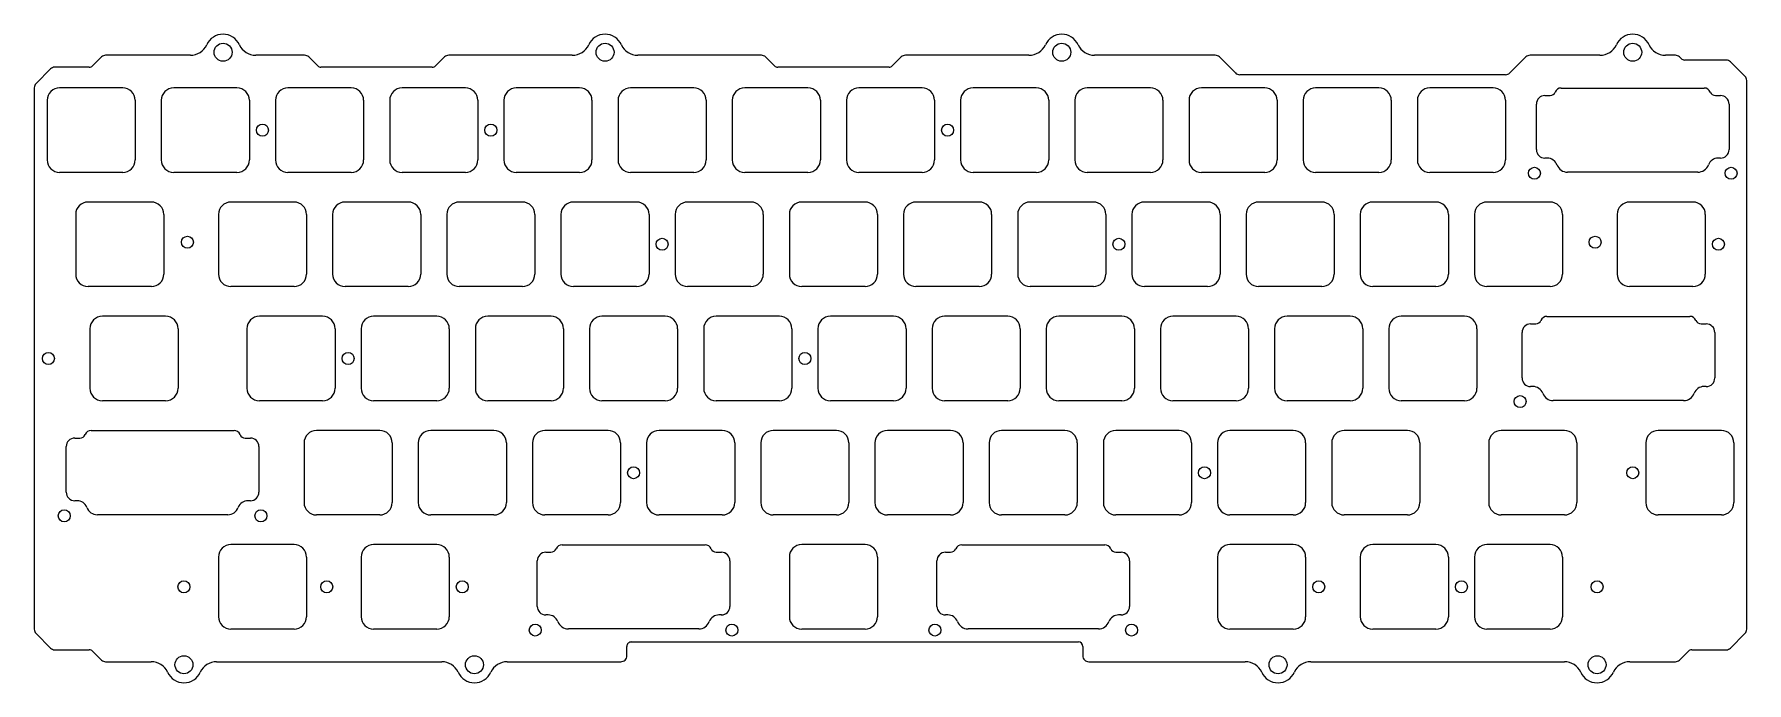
# Model space of a CAD drawing. Header units: millimetres. Extents: x -10 to 276, y -92 to 16.
import ezdxf

# ---------------------------------------------------------------- set-up
doc = ezdxf.new("R2010")
doc.units = ezdxf.units.MM
doc.layers.add('BLACK', color=7, linetype='CONTINUOUS')
doc.layers.add('Edge.Cuts', color=53, linetype='CONTINUOUS')

msp = doc.modelspace()

# ---------------------------------------------------------------- linework, layer by layer
at = {"layer": 'BLACK', "linetype": 'Continuous'}
for p, q in [((1.70707, 12.20707), (0.219675, 10.719675)), ((16.54565, 12.5), (2.41425, 12.5)), ((16.54565, 12.500006), (16.54565, 12.5)), ((24.727173, 14.249998), (24.727178, 14.25)), ((35.6127, 12.5), (27.45435, 12.5)), ((37.807313, 10.71967), (36.31287, 12.214113)), ((58.932169, 12.20713), (57.44467, 10.71963)), ((80.255303, 12.5), (59.6393, 12.5)), ((88.452203, 14.250011), (88.452178, 14.25)), ((111.8105, 12.5), (91.1795, 12.5)), ((114.005381, 10.71958), (112.509711, 12.21525)), ((135.132, 12.207), (133.6447, 10.7197)), ((135.8393, 12.499973), (135.8393, 12.5)), ((156.455303, 12.5), (135.8393, 12.5)), ((164.652203, 14.250011), (164.652178, 14.25)), ((187.5192, 12.5), (167.3795, 12.5)), ((188.226207, 12.207107), (188.22622, 12.20712)), ((190.887675, 9.545666), (188.22622, 12.20712)), ((239.34888, 12.20722), (236.67843, 9.53677)), ((251.705303, 12.5), (240.047316, 12.5)), ((259.902203, 14.250011), (259.902178, 14.25)), ((264.2859, 12.5), (262.6295, 12.5)), ((264.992893, 12.207107), (264.992904, 12.207118)), ((265.272498, 11.927502), (264.992893, 12.207107)), ((272.7859, 11.7), (265.8108, 11.7)), ((-6.79289, 10.20711), (-9.207108, 7.792892)), ((-0.310656, 10.5), (-6.085793, 10.5)), ((-0.310656, 10.500007), (-0.310656, 10.5)), ((37.807308, 10.719665), (37.807313, 10.71967)), ((56.905217, 10.5), (38.3375, 10.5)), ((133.1143, 10.5), (114.5355, 10.5)), ((235.961602, 9.244), (191.6037, 9.244)), ((273.492904, 11.407118), (273.492893, 11.407107)), ((275.90705, 8.99295), (273.492893, 11.407107)), ((-9.5, 7.085789), (-9.5, -83.285787)), ((5.275, 7.05), (-5.275, 7.05)), ((24.325, 7.05), (13.775, 7.05)), ((43.375, 7.05), (32.825, 7.05)), ((62.425, 7.05), (51.875, 7.05)), ((81.475, 7.05), (70.925, 7.05)), ((100.525, 7.05), (89.975, 7.05)), ((119.575, 7.05), (109.025, 7.05)), ((138.625, 7.05), (128.075, 7.05)), ((157.675, 7.05), (147.125, 7.05)), ((176.725, 7.05), (166.175, 7.05)), ((195.775, 7.05), (185.225, 7.05)), ((214.825, 7.05), (204.275, 7.05)), ((233.875, 7.05), (223.325, 7.05)), ((276.2, -83.2858), (276.2, 8.2857)), ((-7.35, 4.975), (-7.35, -4.975)), ((7.35, 4.975), (7.35, -4.975)), ((11.7, 4.975), (11.7, -4.975)), ((26.4, 4.975), (26.4, -4.975)), ((30.75, 4.975), (30.75, -4.975)), ((45.45, 4.975), (45.45, -4.975)), ((49.8, 4.975), (49.8, -4.975)), ((64.5, 4.975), (64.5, -4.975)), ((68.85, 4.975), (68.85, -4.975)), ((83.55, 4.975), (83.55, -4.975)), ((87.9, 4.975), (87.9, -4.975)), ((102.6, 4.975), (102.6, -4.975)), ((106.95, 4.975), (106.95, -4.975)), ((121.65, 4.975), (121.65, -4.975)), ((126, 4.975), (126, -4.975)), ((140.7, 4.975), (140.7, -4.975)), ((145.05, 4.975), (145.05, -4.975)), ((159.75, 4.975), (159.75, -4.975)), ((164.1, 4.975), (164.1, -4.975)), ((178.8, 4.975), (178.8, -4.975)), ((183.15, 4.975), (183.15, -4.975)), ((197.85, 4.975), (197.85, -4.975)), ((202.2, 4.975), (202.2, -4.975)), ((216.9, 4.975), (216.9, -4.975)), ((221.25, 4.975), (221.25, -4.975)), ((235.95, 4.975), (235.95, -4.975)), ((5.275, -7.05), (-5.275, -7.05)), ((24.325, -7.05), (13.775, -7.05)), ((43.375, -7.05), (32.825, -7.05)), ((62.425, -7.05), (51.875, -7.05)), ((81.475, -7.05), (70.925, -7.05)), ((100.525, -7.05), (89.975, -7.05)), ((119.575, -7.05), (109.025, -7.05)), ((138.625, -7.05), (128.075, -7.05)), ((157.675, -7.05), (147.125, -7.05)), ((176.725, -7.05), (166.175, -7.05)), ((195.775, -7.05), (185.225, -7.05)), ((214.825, -7.05), (204.275, -7.05)), ((233.875, -7.05), (223.325, -7.05)), ((-2.587499, -14.074999), (-2.587499, -24.025001)), ((10.0375, -12), (-0.5125, -12)), ((12.1125, -14.075), (12.112501, -14.075)), ((12.112501, -14.075), (12.112501, -24.025)), ((21.225, -14.075), (21.225, -24.025)), ((33.85, -12), (23.3, -12)), ((35.925, -14.075), (35.925, -24.025)), ((40.275, -14.075), (40.275, -24.025)), ((52.9, -12), (42.35, -12)), ((54.975, -14.075), (54.975, -24.025)), ((59.325, -14.075), (59.325, -24.025)), ((71.95, -12), (61.4, -12)), ((74.025, -14.075), (74.025, -24.025)), ((78.375, -14.075), (78.375, -24.025)), ((91, -12), (80.45, -12)), ((93.075, -14.075), (93.075, -24.025)), ((97.425, -14.075), (97.425, -24.025)), ((110.05, -12), (99.5, -12)), ((112.125, -14.075), (112.125, -24.025)), ((116.475, -14.075), (116.475, -24.025)), ((129.1, -12), (118.55, -12)), ((131.175, -14.075), (131.175, -24.025)), ((135.525, -14.075), (135.525, -24.025)), ((148.15, -12), (137.6, -12)), ((150.225, -14.075), (150.225, -24.025)), ((154.575, -14.075), (154.575, -24.025)), ((167.2, -12), (156.65, -12)), ((169.275, -14.075), (169.275, -24.025)), ((173.625, -14.075), (173.625, -24.025)), ((186.25, -12), (175.7, -12)), ((188.325, -14.075), (188.325, -24.025)), ((192.675, -14.075), (192.675, -24.025)), ((205.3, -12), (194.75, -12)), ((207.375, -14.075), (207.375, -24.025)), ((211.725, -14.075), (211.725, -24.025)), ((224.35, -12), (213.8, -12)), ((226.425, -14.075), (226.425, -24.025)), ((230.775, -14.075), (230.775, -24.025)), ((243.4, -12), (232.85, -12)), ((245.475, -14.075), (245.475, -24.025)), ((10.0375, -26.1), (-0.5125, -26.1)), ((33.85, -26.1), (23.3, -26.1)), ((52.9, -26.1), (42.35, -26.1)), ((71.95, -26.1), (61.4, -26.1)), ((91, -26.1), (80.45, -26.1)), ((110.05, -26.1), (99.5, -26.1)), ((129.1, -26.1), (118.55, -26.1)), ((148.15, -26.1), (137.6, -26.1)), ((167.2, -26.1), (156.65, -26.1)), ((186.25, -26.1), (175.7, -26.1)), ((205.3, -26.1), (194.75, -26.1)), ((224.35, -26.1), (213.8, -26.1)), ((243.4, -26.1), (232.85, -26.1)), ((12.41875, -31.05), (1.868749, -31.05)), ((38.6125, -31.05), (28.0625, -31.05)), ((57.6625, -31.05), (47.1125, -31.05)), ((76.7125, -31.05), (66.1625, -31.05)), ((95.7625, -31.05), (85.2125, -31.05)), ((114.8125, -31.05), (104.2625, -31.05)), ((133.8625, -31.05), (123.3125, -31.05)), ((152.9125, -31.05), (142.3625, -31.05)), ((171.9625, -31.05), (161.4125, -31.05)), ((191.0125, -31.05), (180.4625, -31.05)), ((210.0625, -31.05), (199.5125, -31.05)), ((229.1125, -31.05), (218.5625, -31.05)), ((-0.20625, -33.125), (-0.20625, -43.075001)), ((14.49375, -33.125), (14.49375, -43.075)), ((25.9875, -33.125), (25.9875, -43.075)), ((40.6875, -33.125), (40.6875, -43.075)), ((45.0375, -33.125), (45.0375, -43.075)), ((59.7375, -33.125), (59.7375, -43.075)), ((64.0875, -33.125), (64.0875, -43.075)), ((78.7875, -33.125), (78.7875, -43.075)), ((83.1375, -33.125), (83.1375, -43.075)), ((97.8375, -33.125), (97.8375, -43.075)), ((102.1875, -33.125), (102.1875, -43.075)), ((116.8875, -33.125), (116.8875, -43.075)), ((121.2375, -33.125), (121.2375, -43.075)), ((135.9375, -33.125), (135.9375, -43.075)), ((140.2875, -33.125), (140.2875, -43.075)), ((154.9875, -33.125), (154.9875, -43.075)), ((159.3375, -33.125), (159.3375, -43.075)), ((174.0375, -33.125), (174.0375, -43.075)), ((178.3875, -33.125), (178.3875, -43.075)), ((193.0875, -33.125), (193.0875, -43.075)), ((197.4375, -33.125), (197.4375, -43.075)), ((212.1375, -33.125), (212.1375, -43.075)), ((216.4875, -33.125), (216.4875, -43.075)), ((231.1875, -33.125), (231.1875, -43.075)), ((12.41875, -45.15), (1.86875, -45.15)), ((38.6125, -45.15), (28.0625, -45.15)), ((57.6625, -45.15), (47.1125, -45.15)), ((76.7125, -45.15), (66.1625, -45.15)), ((95.7625, -45.15), (85.2125, -45.15)), ((114.8125, -45.15), (104.2625, -45.15)), ((133.8625, -45.15), (123.3125, -45.15)), ((152.9125, -45.15), (142.3625, -45.15)), ((171.9625, -45.15), (161.4125, -45.15)), ((191.0125, -45.15), (180.4625, -45.15)), ((210.0625, -45.15), (199.5125, -45.15)), ((229.1125, -45.15), (218.5625, -45.15)), ((48.1375, -50.1), (37.5875, -50.1)), ((67.1875, -50.1), (56.6375, -50.1)), ((86.2375, -50.1), (75.6875, -50.1)), ((105.2875, -50.1), (94.7375, -50.1)), ((124.3375, -50.1), (113.7875, -50.1)), ((143.3875, -50.1), (132.8375, -50.1)), ((162.4375, -50.1), (151.8875, -50.1)), ((181.4875, -50.1), (170.9375, -50.1)), ((200.5375, -50.1), (189.9875, -50.1)), ((219.5875, -50.1), (209.0375, -50.1)), ((245.78125, -50.1), (235.231249, -50.1)), ((271.975, -50.1), (261.424999, -50.1)), ((35.5125, -52.175), (35.5125, -62.125)), ((50.2125, -52.175), (50.2125, -62.125)), ((54.5625, -52.175), (54.5625, -62.125)), ((69.2625, -52.175), (69.2625, -62.125)), ((73.6125, -52.175), (73.6125, -62.125)), ((88.3125, -52.175), (88.3125, -62.125)), ((92.6625, -52.175), (92.6625, -62.125)), ((107.3625, -52.175), (107.3625, -62.125)), ((111.7125, -52.175), (111.7125, -62.125)), ((126.4125, -52.175), (126.4125, -62.125)), ((130.7625, -52.175), (130.7625, -62.125)), ((145.4625, -52.175), (145.4625, -62.125)), ((149.8125, -52.175), (149.8125, -62.125)), ((164.5125, -52.175), (164.5125, -62.125)), ((168.8625, -52.175), (168.8625, -62.125)), ((183.5625, -52.175), (183.5625, -62.125)), ((187.9125, -52.175), (187.9125, -62.125)), ((202.6125, -52.175), (202.6125, -62.125)), ((206.9625, -52.175), (206.9625, -62.125)), ((221.6625, -52.175), (221.6625, -62.125)), ((233.15625, -52.175), (233.15625, -62.125001)), ((247.85625, -52.175), (247.85625, -62.125)), ((259.35, -52.175), (259.35, -62.125001)), ((274.05, -52.175), (274.05, -62.125)), ((48.1375, -64.2), (37.5875, -64.2)), ((67.1875, -64.2), (56.6375, -64.2)), ((86.2375, -64.2), (75.6875, -64.2)), ((105.2875, -64.2), (94.7375, -64.2)), ((124.3375, -64.2), (113.7875, -64.2)), ((143.3875, -64.2), (132.8375, -64.2)), ((162.4375, -64.2), (151.8875, -64.2)), ((181.4875, -64.2), (170.9375, -64.2)), ((200.5375, -64.2), (189.9875, -64.2)), ((219.5875, -64.2), (209.0375, -64.2)), ((245.78125, -64.2), (235.23125, -64.2)), ((271.975, -64.2), (261.425, -64.2)), ((-9.207107, -83.992893), (-6.792892, -86.407108)), ((90.10625, -85.394), (164.6873, -85.394)), ((273.493, -86.407), (275.907107, -83.992893)), ((275.907103, -83.992889), (275.907107, -83.992893)), ((-6.085789, -86.7), (-0.310649, -86.7)), ((0.221965, -86.921965), (1.710997, -88.410997)), ((89.35625, -87.6999), (89.35625, -86.144)), ((165.4375, -86.1441), (165.4375, -87.685829)), ((264.993, -88.407), (266.48045, -86.91955)), ((267.018814, -86.7), (272.7857, -86.7)), ((272.7857, -86.699973), (272.7857, -86.7)), ((2.41415, -88.7), (10.02377, -88.7)), ((12.750943, -90.450002), (12.750947, -90.45)), ((20.93246, -88.7), (58.4893, -88.7)), ((61.216359, -90.449989), (61.216334, -90.45)), ((69.397868, -88.699958), (69.3978, -88.699958)), ((69.3978, -88.7), (88.3562, -88.7)), ((88.3562, -88.69995), (88.3562, -88.7)), ((166.4375, -88.7), (192.5455, -88.7)), ((195.272822, -90.45), (195.272797, -90.450011)), ((203.468482, -88.7), (245.7675, -88.7)), ((248.494697, -90.45), (248.494693, -90.450002)), ((256.681777, -88.7), (256.681777, -88.700046)), ((256.681777, -88.7), (264.2857, -88.7)), ((264.2857, -88.699973), (264.2857, -88.7))]:
    msp.add_line(p, q, dxfattribs=at)
at = {"layer": 'BLACK'}
for centre, radius in [((22, 13), 1.5), ((85.725, 13), 1.5), ((161.925, 13), 1.5), ((257.175, 13), 1.5), ((28.575, 0), 1), ((66.675, 0), 1), ((142.875, 0), 1), ((16.04875, -18.7), 1), ((95.25, -19.05), 1), ((171.45, -19.05), 1), ((250.9012, -18.7), 1), ((-7.14375, -38.1), 1), ((42.8625, -38.1), 1), ((119.0625, -38.1), 1), ((90.4875, -57.15), 1), ((185.7375, -57.15), 1), ((257.175, -57.15), 1), ((15.478125, -89.2), 1.5), ((63.943512, -89.2), 1.5), ((198, -89.2), 1.5), ((251.221875, -89.2), 1.5)]:
    msp.add_circle(centre, radius, dxfattribs=at)
for centre, radius, start, end in [((22, 13), 3, 24.62431858, 155.37568142), ((85.725, 13), 3, 24.62431858, 155.37568142), ((161.925, 13), 3, 24.62431858, 155.37568142), ((257.175, 13), 3, 24.62431858, 155.37568142), ((2.41426, 11.49988), 1.000118, 90.00057289, 135), ((16.54565, 15.5), 2.999995, 270, 335.37563367), ((27.45435, 15.5), 3, 204.62436126, 270), ((35.6127, 11.4997), 1.0003, 45.57687404, 90), ((59.6392, 11.5001), 0.999892, 89.99426985, 135.00004052), ((80.2706, 15.5), 3.00004, 269.70785135, 335.37603156), ((91.1795, 15.5002), 3.0002, 204.62665283, 270), ((111.8105, 11.4992), 1.0008, 45.68168211, 90), ((135.8392, 11.4998), 1.000132, 89.99427141, 135), ((156.4706, 15.5), 3.00004, 269.70785135, 335.37603156), ((167.3795, 15.5002), 3.0002, 204.62665283, 270), ((187.5192, 11.5002), 0.9998, 44.99594772, 90), ((240.0559, 11.5002), 0.999877, 90.49191327, 135), ((251.7206, 15.5), 3.00004, 269.70785135, 335.37603156), ((262.6295, 15.5002), 3.0002, 204.62665283, 270), ((264.2859, 11.5003), 0.9997, 44.99246227, 90), ((265.8109, 12.4508), 0.7508, 224.18495142, 269.9923687), ((272.7859, 10.7003), 0.9997, 44.99246227, 90), ((-6.085792, 9.500012), 0.999988, 90.0000573, 135), ((-0.310652, 11.250004), 0.749997, 269.99969442, 314.99989196), ((38.3375, 11.2496), 0.7496, 224.98611014, 270), ((56.9143, 11.2501), 0.750127, 269.30623633, 314.99459902), ((114.5354, 11.2495), 0.7495, 224.99464848, 270.00764453), ((133.1143, 11.25), 0.750028, 270, 315.0054017), ((191.6038, 10.2448), 1.0008, 224.31216419, 269.994275), ((235.9715, 10.2438), 0.999821, 269.43279146, 314.99594785), ((275.1997, 8.2857), 1.000273, 0, 44.99594968), ((-8.500006, 7.085789), 0.999994, 134.99995949, 180), ((-5.275001, 4.975001), 2.074999, 89.99997239, 180.00002761), ((5.275, 4.975), 2.075, 0, 90), ((13.775, 4.975), 2.075, 90, 180), ((24.325, 4.975), 2.075, 0, 90), ((32.825, 4.975), 2.075, 90, 180), ((43.375, 4.975), 2.075, 0, 90), ((51.875, 4.975), 2.075, 90, 180), ((62.425, 4.975), 2.075, 0, 90), ((70.925, 4.975), 2.075, 90, 180), ((81.475, 4.975), 2.075, 0, 90), ((89.975, 4.975), 2.075, 90, 180), ((100.525, 4.975), 2.075, 0, 90), ((109.025, 4.975), 2.075, 90, 180), ((119.575, 4.975), 2.075, 0, 90), ((128.075, 4.975), 2.075, 90, 180), ((138.625, 4.975), 2.075, 0, 90), ((147.125, 4.975), 2.075, 90, 180), ((157.675, 4.975), 2.075, 0, 90), ((166.175, 4.975), 2.075, 90, 180), ((176.725, 4.975), 2.075, 0, 90), ((185.225, 4.975), 2.075, 90, 180), ((195.775, 4.975), 2.075, 0, 90), ((204.275, 4.975), 2.075, 90, 180), ((214.825, 4.975), 2.075, 0, 90), ((223.325, 4.975), 2.075, 90, 180), ((233.875, 4.975), 2.075, 0, 90), ((-5.275001, -4.975001), 2.074999, 179.99997239, 270.00002761), ((5.275, -4.975), 2.075, 270, 0), ((13.775, -4.975), 2.075, 180, 270), ((24.325, -4.975), 2.075, 270, 0), ((32.825, -4.975), 2.075, 180, 270), ((43.375, -4.975), 2.075, 270, 0), ((51.875, -4.975), 2.075, 180, 270), ((62.425, -4.975), 2.075, 270, 0), ((70.925, -4.975), 2.075, 180, 270), ((81.475, -4.975), 2.075, 270, 0), ((89.975, -4.975), 2.075, 180, 270), ((100.525, -4.975), 2.075, 270, 0), ((109.025, -4.975), 2.075, 180, 270), ((119.575, -4.975), 2.075, 270, 0), ((128.075, -4.975), 2.075, 180, 270), ((138.625, -4.975), 2.075, 270, 0), ((147.125, -4.975), 2.075, 180, 270), ((157.675, -4.975), 2.075, 270, 0), ((166.175, -4.975), 2.075, 180, 270), ((176.725, -4.975), 2.075, 270, 0), ((185.225, -4.975), 2.075, 180, 270), ((195.775, -4.975), 2.075, 270, 0), ((204.275, -4.975), 2.075, 180, 270), ((214.825, -4.975), 2.075, 270, 0), ((223.325, -4.975), 2.075, 180, 270), ((233.875, -4.975), 2.075, 270, 0), ((-0.5125, -14.074999), 2.074999, 90, 180), ((10.0375, -14.075), 2.075, 0, 90), ((23.3, -14.075), 2.075, 90, 180), ((33.85, -14.075), 2.075, 0, 90), ((42.35, -14.075), 2.075, 90, 180), ((52.9, -14.075), 2.075, 0, 90), ((61.4, -14.075), 2.075, 90, 180), ((71.95, -14.075), 2.075, 0, 90), ((80.45, -14.075), 2.075, 90, 180), ((91, -14.075), 2.075, 0, 90), ((99.5, -14.075), 2.075, 90, 180), ((110.05, -14.075), 2.075, 0, 90), ((118.55, -14.075), 2.075, 90, 180), ((129.1, -14.075), 2.075, 0, 90), ((137.6, -14.075), 2.075, 90, 180), ((148.15, -14.075), 2.075, 0, 90), ((156.65, -14.075), 2.075, 90, 180), ((167.2, -14.075), 2.075, 0, 90), ((175.7, -14.075), 2.075, 90, 180), ((186.25, -14.075), 2.075, 0, 90), ((194.75, -14.075), 2.075, 90, 180), ((205.3, -14.075), 2.075, 0, 90), ((213.8, -14.075), 2.075, 90, 180), ((224.35, -14.075), 2.075, 0, 90), ((232.85, -14.075), 2.075, 90, 180), ((243.4, -14.075), 2.075, 0, 90), ((-0.5125, -24.025001), 2.074999, 180, 270), ((10.0375, -24.025), 2.075001, 270, 0), ((23.3, -24.025), 2.075, 180, 270), ((33.85, -24.025), 2.075, 270, 0), ((42.35, -24.025), 2.075, 180, 270), ((52.9, -24.025), 2.075, 270, 0), ((61.4, -24.025), 2.075, 180, 270), ((71.95, -24.025), 2.075, 270, 0), ((80.45, -24.025), 2.075, 180, 270), ((91, -24.025), 2.075, 270, 0), ((99.5, -24.025), 2.075, 180, 270), ((110.05, -24.025), 2.075, 270, 0), ((118.55, -24.025), 2.075, 180, 270), ((129.1, -24.025), 2.075, 270, 0), ((137.6, -24.025), 2.075, 180, 270), ((148.15, -24.025), 2.075, 270, 0), ((156.65, -24.025), 2.075, 180, 270), ((167.2, -24.025), 2.075, 270, 0), ((175.7, -24.025), 2.075, 180, 270), ((186.25, -24.025), 2.075, 270, 0), ((194.75, -24.025), 2.075, 180, 270), ((205.3, -24.025), 2.075, 270, 0), ((213.8, -24.025), 2.075, 180, 270), ((224.35, -24.025), 2.075, 270, 0), ((232.85, -24.025), 2.075, 180, 270), ((243.4, -24.025), 2.075, 270, 0), ((1.868754, -33.125004), 2.075004, 90.00013806, 179.99988955), ((12.41875, -33.125), 2.075, 0, 90), ((28.0625, -33.125), 2.075, 90, 180), ((38.6125, -33.125), 2.075, 0, 90), ((47.1125, -33.125), 2.075, 90, 180), ((57.6625, -33.125), 2.075, 0, 90), ((66.1625, -33.125), 2.075, 90, 180), ((76.7125, -33.125), 2.075, 0, 90), ((85.2125, -33.125), 2.075, 90, 180), ((95.7625, -33.125), 2.075, 0, 90), ((104.2625, -33.125), 2.075, 90, 180), ((114.8125, -33.125), 2.075, 0, 90), ((123.3125, -33.125), 2.075, 90, 180), ((133.8625, -33.125), 2.075, 0, 90), ((142.3625, -33.125), 2.075, 90, 180), ((152.9125, -33.125), 2.075, 0, 90), ((161.4125, -33.125), 2.075, 90, 180), ((171.9625, -33.125), 2.075, 0, 90), ((180.4625, -33.125), 2.075, 90, 180), ((191.0125, -33.125), 2.075, 0, 90), ((199.5125, -33.125), 2.075, 90, 180), ((210.0625, -33.125), 2.075, 0, 90), ((218.5625, -33.125), 2.075, 90, 180), ((229.1125, -33.125), 2.075, 0, 90), ((1.868752, -43.074998), 2.075002, 180.00008284, 269.99994478), ((12.41875, -43.075), 2.075, 270, 0), ((28.0625, -43.075), 2.075, 180, 270), ((38.6125, -43.075), 2.075, 270, 0), ((47.1125, -43.075), 2.075, 180, 270), ((57.6625, -43.075), 2.075, 270, 0), ((66.1625, -43.075), 2.075, 180, 270), ((76.7125, -43.075), 2.075, 270, 0), ((85.2125, -43.075), 2.075, 180, 270), ((95.7625, -43.075), 2.075, 270, 0), ((104.2625, -43.075), 2.075, 180, 270), ((114.8125, -43.075), 2.075, 270, 0), ((123.3125, -43.075), 2.075, 180, 270), ((133.8625, -43.075), 2.075, 270, 0), ((142.3625, -43.075), 2.075, 180, 270), ((152.9125, -43.075), 2.075, 270, 0), ((161.4125, -43.075), 2.075, 180, 270), ((171.9625, -43.075), 2.075, 270, 0), ((180.4625, -43.075), 2.075, 180, 270), ((191.0125, -43.075), 2.075, 270, 0), ((199.5125, -43.075), 2.075, 180, 270), ((210.0625, -43.075), 2.075, 270, 0), ((218.5625, -43.075), 2.075, 180, 270), ((229.1125, -43.075), 2.075, 270, 0), ((37.5875, -52.175), 2.075, 90, 180), ((48.1375, -52.175), 2.075, 0, 90), ((56.6375, -52.175), 2.075, 90, 180), ((67.1875, -52.175), 2.075, 0, 90), ((75.6875, -52.175), 2.075, 90, 180), ((86.2375, -52.175), 2.075, 0, 90), ((94.7375, -52.175), 2.075, 90, 180), ((105.2875, -52.175), 2.075, 0, 90), ((113.7875, -52.175), 2.075, 90, 180), ((124.3375, -52.175), 2.075, 0, 90), ((132.8375, -52.175), 2.075, 90, 180), ((143.3875, -52.175), 2.075, 0, 90), ((151.8875, -52.175), 2.075, 90, 180), ((162.4375, -52.175), 2.075, 0, 90), ((170.9375, -52.175), 2.075, 90, 180), ((181.4875, -52.175), 2.075, 0, 90), ((189.9875, -52.175), 2.075, 90, 180), ((200.5375, -52.175), 2.075, 0, 90), ((209.0375, -52.175), 2.075, 90, 180), ((219.5875, -52.175), 2.075, 0, 90), ((235.231254, -52.175004), 2.075004, 90.00013806, 179.99988955), ((245.78125, -52.175), 2.075, 0, 90), ((261.425004, -52.175004), 2.075004, 90.00013806, 179.99988955), ((271.975, -52.175), 2.075, 0, 90), ((37.5875, -62.125), 2.075, 180, 270), ((48.1375, -62.125), 2.075, 270, 0), ((56.6375, -62.125), 2.075, 180, 270), ((67.1875, -62.125), 2.075, 270, 0), ((75.6875, -62.125), 2.075, 180, 270), ((86.2375, -62.125), 2.075, 270, 0), ((94.7375, -62.125), 2.075, 180, 270), ((105.2875, -62.125), 2.075, 270, 0), ((113.7875, -62.125), 2.075, 180, 270), ((124.3375, -62.125), 2.075, 270, 0), ((132.8375, -62.125), 2.075, 180, 270), ((143.3875, -62.125), 2.075, 270, 0), ((151.8875, -62.125), 2.075, 180, 270), ((162.4375, -62.125), 2.075, 270, 0), ((170.9375, -62.125), 2.075, 180, 270), ((181.4875, -62.125), 2.075, 270, 0), ((189.9875, -62.125), 2.075, 180, 270), ((200.5375, -62.125), 2.075, 270, 0), ((209.0375, -62.125), 2.075, 180, 270), ((219.5875, -62.125), 2.075, 270, 0), ((235.231252, -62.124998), 2.075002, 180.00008284, 269.99994478), ((245.78125, -62.125), 2.075, 270, 0), ((261.425002, -62.124998), 2.075002, 180.00008284, 269.99994478), ((271.975, -62.125), 2.075, 270, 0), ((-8.500001, -83.285787), 0.999999, 180, 225), ((90.1062, -86.144), 0.74995, 89.99618028, 180), ((164.6873, -86.1442), 0.7502, 0.0076374, 90), ((275.2001, -83.2858), 0.9999, 314.99651548, 0), ((-6.085789, -85.700006), 0.999994, 224.99995949, 270), ((-0.310649, -87.449996), 0.749996, 44.75242902, 90), ((2.41415, -87.70011), 0.99989, 225.31337242, 270), ((88.3563, -87.7), 0.99995, 269.99427014, 0.00572986), ((166.4376, -87.6998), 1.0002, 179.19965276, 269.99427157), ((264.2858, -87.6998), 1.000132, 269.99427141, 315), ((267.0107, -87.4498), 0.749887, 89.37999492, 135), ((272.7858, -85.6998), 1.000132, 269.99427141, 315), ((10.02377, -91.69999), 2.99999, 24.62415003, 90), ((15.478125, -89.2), 3, 204.62431858, 335.37568142), ((20.93245, -91.69995), 2.999951, 89.99980901, 155.37630283), ((58.4893, -91.6998), 2.9998, 24.62198404, 90), ((63.943512, -89.2), 3, 204.62431858, 335.37568142), ((69.3979, -91.6999), 2.999987, 90.0019099, 155.37767225), ((69.3978, -91.6999), 2.999896, 89.99870127, 155.37687651), ((192.5455, -91.7002), 3.0002, 24.62665283, 90), ((198, -89.2), 3, 204.62431858, 335.37568142), ((203.4542, -91.6997), 2.999733, 89.72720867, 155.37964889), ((245.7675, -91.7), 3, 24.62416449, 90), ((251.221875, -89.2), 3, 204.62431858, 335.37568142), ((256.6762, -91.7001), 3.000013, 89.89348919, 155.37369856)]:
    msp.add_arc(centre, radius, start, end, dxfattribs=at)
at = {"layer": 'Edge.Cuts', "linetype": 'CONTINUOUS'}
for p, q in [((242.52436, 5.77544), (243.38997, 5.77544)), ((245.24718, 7.0276), (269.10242, 7.0276)), ((270.95963, 5.77544), (271.82524, 5.77544)), ((241.09936, -3.25044), (241.09936, 4.35044)), ((273.25024, 4.35044), (273.25024, -3.25044)), ((242.9284, -4.67544), (242.52436, -4.67544)), ((271.82524, -4.67544), (271.4212, -4.67544)), ((268.0503, -7.01191), (246.2993, -7.01191)), ((254.5875, -14.075), (254.5875, -24.025001)), ((267.2125, -12), (256.662499, -12)), ((269.2875, -14.075), (269.2875, -24.025)), ((267.2125, -26.1), (256.6625, -26.1)), ((242.86593, -31.0724), (266.72117, -31.0724)), ((238.71811, -41.35044), (238.71811, -33.74956)), ((240.14311, -32.32456), (241.00872, -32.32456)), ((268.57838, -32.32456), (269.44399, -32.32456)), ((270.86899, -33.74956), (270.86899, -41.35044)), ((240.54715, -42.77544), (240.14311, -42.77544)), ((269.44399, -42.77544), (269.03995, -42.77544)), ((265.66905, -45.11191), (243.91805, -45.11191)), ((-2.74439, -51.37456), (-1.87878, -51.37456)), ((-0.02157, -50.1224), (23.83367, -50.1224)), ((25.69088, -51.37456), (26.55649, -51.37456)), ((-4.16939, -60.40044), (-4.16939, -52.79956)), ((27.98149, -52.79956), (27.98149, -60.40044)), ((-2.34035, -61.82544), (-2.74439, -61.82544)), ((26.55649, -61.82544), (26.15245, -61.82544)), ((22.78155, -64.16191), (1.03055, -64.16191)), ((21.225, -71.225), (21.225, -81.175001)), ((21.225, -71.225), (21.225, -81.175001)), ((33.85, -69.15), (23.299999, -69.15)), ((33.85, -69.15), (23.299999, -69.15)), ((35.925, -71.225), (35.925, -81.175)), ((35.925, -71.225), (35.925, -81.175)), ((45.0375, -71.225), (45.0375, -81.175001)), ((45.0375, -71.225), (45.0375, -81.175001)), ((57.6625, -69.15), (47.112499, -69.15)), ((57.6625, -69.15), (47.112499, -69.15)), ((59.7375, -71.225), (59.7375, -81.175)), ((59.7375, -71.225), (59.7375, -81.175)), ((75.83686, -70.42456), (76.70247, -70.42456)), ((75.849012, -70.42456), (76.702575, -70.42456)), ((76.702575, -70.424548), (76.702575, -70.42456)), ((78.55968, -69.1724), (102.41492, -69.1724)), ((78.559875, -69.172411), (78.559875, -69.1724)), ((78.559875, -69.1724), (102.415075, -69.1724)), ((104.27213, -70.42456), (105.13774, -70.42456)), ((104.272275, -70.42456), (105.137875, -70.42456)), ((116.475, -71.225), (116.475, -81.175001)), ((116.475, -71.225), (116.475, -81.175001)), ((129.1, -69.15), (118.549999, -69.15)), ((129.1, -69.15), (118.549999, -69.15)), ((131.175, -71.225), (131.175, -81.175)), ((131.175, -71.225), (131.175, -81.175)), ((142.51186, -70.42456), (143.37747, -70.42456)), ((142.524012, -70.42456), (143.377575, -70.42456)), ((143.377575, -70.424548), (143.377575, -70.42456)), ((145.23468, -69.1724), (169.08992, -69.1724)), ((145.234875, -69.172411), (145.234875, -69.1724)), ((145.234875, -69.1724), (169.090075, -69.1724)), ((170.94713, -70.42456), (171.81274, -70.42456)), ((170.947275, -70.42456), (171.812875, -70.42456)), ((187.9125, -71.225), (187.9125, -81.175001)), ((187.9125, -71.225), (187.9125, -81.175001)), ((200.5375, -69.15), (189.987499, -69.15)), ((200.5375, -69.15), (189.987499, -69.15)), ((202.6125, -71.225), (202.6125, -81.175)), ((202.6125, -71.225), (202.6125, -81.175)), ((211.725, -71.225), (211.725, -81.175001)), ((211.725, -71.225), (211.725, -81.175001)), ((224.35, -69.15), (213.799999, -69.15)), ((224.35, -69.15), (213.799999, -69.15)), ((226.425, -71.225), (226.425, -81.175)), ((226.425, -71.225), (226.425, -81.175)), ((230.775, -71.225), (230.775, -81.175001)), ((230.775, -71.225), (230.775, -81.175001)), ((243.4, -69.15), (232.849999, -69.15)), ((243.4, -69.15), (232.849999, -69.15)), ((245.475, -71.225), (245.475, -81.175)), ((245.475, -71.225), (245.475, -81.175)), ((74.41186, -79.45044), (74.41186, -71.84956)), ((74.411985, -79.45044), (74.411985, -71.8497)), ((106.56274, -71.84956), (106.56274, -79.45044)), ((106.562865, -71.84956), (106.562865, -79.4504)), ((141.08686, -79.45044), (141.08686, -71.84956)), ((141.086985, -79.45044), (141.086985, -71.8497)), ((173.23774, -71.84956), (173.23774, -79.45044)), ((173.237865, -71.84956), (173.237865, -79.4504)), ((76.2409, -80.87544), (75.83686, -80.87544)), ((76.241075, -80.87544), (75.836975, -80.87544)), ((105.13774, -80.87544), (104.7337, -80.87544)), ((105.125958, -80.87544), (104.733825, -80.87544)), ((142.9159, -80.87544), (142.51186, -80.87544)), ((142.916075, -80.87544), (142.511975, -80.87544)), ((171.81274, -80.87544), (171.4087, -80.87544)), ((171.800958, -80.87544), (171.408825, -80.87544)), ((33.85, -83.25), (23.3, -83.25)), ((33.85, -83.25), (23.3, -83.25)), ((57.6625, -83.25), (47.1125, -83.25)), ((57.6625, -83.25), (47.1125, -83.25)), ((101.3628, -83.21191), (79.6118, -83.21191)), ((101.362925, -83.21191), (79.612075, -83.21191)), ((129.1, -83.25), (118.55, -83.25)), ((129.1, -83.25), (118.55, -83.25)), ((168.0378, -83.21191), (146.2868, -83.21191)), ((168.037925, -83.21191), (146.287075, -83.21191)), ((200.5375, -83.25), (189.9875, -83.25)), ((200.5375, -83.25), (189.9875, -83.25)), ((224.35, -83.25), (213.8, -83.25)), ((224.35, -83.25), (213.8, -83.25)), ((243.4, -83.25), (232.85, -83.25)), ((243.4, -83.25), (232.85, -83.25))]:
    msp.add_line(p, q, dxfattribs=at)
at = {"layer": 'Edge.Cuts'}
for centre in [(240.775, -7.2), (273.575, -7.2), (271.4625, -19.05), (238.39375, -45.3), (-4.49375, -64.35), (28.30625, -64.35), (15.478125, -76.2), (39.290625, -76.2), (61.9125, -76.2), (204.7875, -76.2), (228.6, -76.2), (251.221875, -76.2), (74.0875, -83.4), (106.8875, -83.4), (140.7625, -83.4), (173.5625, -83.4)]:
    msp.add_circle(centre, 1, dxfattribs=at)
for centre, radius, start, end in [((242.52436, 4.35044), 1.425, 90, 180), ((243.38997, 6.70385), 0.928411, -90, -22.02270195), ((245.2472, 5.9526), 1.075006, 90.00106597, 157.97610066), ((269.1024, 5.9526), 1.075, 22.02389934, 89.99893403), ((270.9596, 6.7039), 0.92846, -157.97374324, -89.99814868), ((271.82524, 4.35044), 1.425, 0, 90), ((242.52436, -3.25044), 1.425, -180, -90), ((242.92841, -6.40037), 1.72493, 20.54597615, 90.00033216), ((271.4212, -6.4004), 1.724938, 90, 159.45340178), ((271.8252, -3.2504), 1.42504, -89.99839174, -0.00160826), ((246.29931, -5.13696), 1.87495, -159.45407657, -90.00030559), ((268.0503, -5.137), 1.874943, -90, -20.54506499), ((256.6625, -14.075), 2.075, 90.00002761, 180), ((267.2125, -14.075), 2.075, 0, 90), ((256.6625, -24.025), 2.075, -179.99997239, -90), ((267.2125, -24.025), 2.075, -90, 0), ((242.86595, -32.1474), 1.075006, 90.00106597, 157.97610066), ((266.72115, -32.1474), 1.075, 22.02389934, 89.99893403), ((240.14311, -33.74956), 1.425, 90, 180), ((241.00872, -31.39615), 0.928411, -90, -22.02270195), ((268.57835, -31.3961), 0.92846, -157.97374324, -89.99814868), ((269.44399, -33.74956), 1.425, 0, 90), ((240.14311, -41.35044), 1.425, -180, -90), ((240.54716, -44.50037), 1.72493, 20.54597615, 90.00033216), ((269.03995, -44.5004), 1.724938, 90, 159.45340178), ((269.44395, -41.3504), 1.42504, -89.99839174, -0.00160826), ((243.91806, -43.23696), 1.87495, -159.45407657, -90.00030559), ((265.66905, -43.237), 1.874943, -90, -20.54506499), ((-2.74439, -52.79956), 1.425, 90, 180), ((-1.87878, -50.44615), 0.928411, -90, -22.02270195), ((-0.02155, -51.1974), 1.075006, 90.00106597, 157.97610066), ((23.83365, -51.1974), 1.075, 22.02389934, 89.99893403), ((25.69085, -50.4461), 0.92846, -157.97374324, -89.99814868), ((26.55649, -52.79956), 1.425, 0, 90), ((-2.74439, -60.40044), 1.425, -180, -90), ((-2.34034, -63.55037), 1.72493, 20.54597615, 90.00033216), ((26.15245, -63.5504), 1.724938, 90, 159.45340178), ((26.55645, -60.4004), 1.42504, -89.99839174, -0.00160826), ((1.03056, -62.28696), 1.87495, -159.45407657, -90.00030559), ((22.78155, -62.287), 1.874943, -90, -20.54506499), ((23.3, -71.225), 2.075, 90.00002761, 180), ((23.3, -71.225), 2.075, 90.00002761, 180), ((33.85, -71.225), 2.075, 0, 90), ((33.85, -71.225), 2.075, 0, 90), ((47.1125, -71.225), 2.075, 90.00002761, 180), ((47.1125, -71.225), 2.075, 90.00002761, 180), ((57.6625, -71.225), 2.075, 0, 90), ((57.6625, -71.225), 2.075, 0, 90), ((75.83686, -71.84956), 1.425, 90, 180), ((75.8371, -71.8496), 1.425115, -270.47891951, -179.99597957), ((76.70247, -69.49615), 0.928411, -90, -22.02270195), ((76.7026, -69.4962), 0.928388, -90.00154288, -22.01995704), ((78.5597, -70.2474), 1.075006, 90.00106597, 157.97610066), ((78.5598, -70.2474), 1.074983, 89.99600256, 157.97560099), ((102.4149, -70.2474), 1.075, 22.02389934, 89.99893403), ((102.415, -70.2474), 1.075, 22.02339581, 89.99600262), ((104.2721, -69.4961), 0.92846, -157.97374324, -89.99814868), ((104.2723, -69.4961), 0.92846, -157.97545325, -90.00154276), ((105.13774, -71.84956), 1.425, 0, 90), ((105.1379, -71.8495), 1.42494, -0.00241256, 90.00100523), ((118.55, -71.225), 2.075, 90.00002761, 180), ((118.55, -71.225), 2.075, 90.00002761, 180), ((129.1, -71.225), 2.075, 0, 90), ((129.1, -71.225), 2.075, 0, 90), ((142.51186, -71.84956), 1.425, 90, 180), ((142.5121, -71.8496), 1.425115, -270.47891951, -179.99597957), ((143.37747, -69.49615), 0.928411, -90, -22.02270195), ((143.3776, -69.4962), 0.928388, -90.00154288, -22.01995704), ((145.2347, -70.2474), 1.075006, 90.00106597, 157.97610066), ((145.2348, -70.2474), 1.074983, 89.99600256, 157.97560099), ((169.0899, -70.2474), 1.075, 22.02389934, 89.99893403), ((169.09, -70.2474), 1.075, 22.02339581, 89.99600262), ((170.9471, -69.4961), 0.92846, -157.97374324, -89.99814868), ((170.9473, -69.4961), 0.92846, -157.97545325, -90.00154276), ((171.81274, -71.84956), 1.425, 0, 90), ((171.8129, -71.8495), 1.42494, -0.00241256, 90.00100523), ((189.9875, -71.225), 2.075, 90.00002761, 180), ((189.9875, -71.225), 2.075, 90.00002761, 180), ((200.5375, -71.225), 2.075, 0, 90), ((200.5375, -71.225), 2.075, 0, 90), ((213.8, -71.225), 2.075, 90.00002761, 180), ((213.8, -71.225), 2.075, 90.00002761, 180), ((224.35, -71.225), 2.075, 0, 90), ((224.35, -71.225), 2.075, 0, 90), ((232.85, -71.225), 2.075, 90.00002761, 180), ((232.85, -71.225), 2.075, 90.00002761, 180), ((243.4, -71.225), 2.075, 0, 90), ((243.4, -71.225), 2.075, 0, 90), ((75.83686, -79.45044), 1.425, -180, -90), ((75.837, -79.4504), 1.42504, -179.99839174, -90.00100516), ((105.1377, -79.4504), 1.425165, -90.47210798, 0), ((105.1377, -79.4504), 1.42504, -89.99839174, -0.00160826), ((142.51186, -79.45044), 1.425, -180, -90), ((142.512, -79.4504), 1.42504, -179.99839174, -90.00100516), ((171.8127, -79.4504), 1.425165, -90.47210798, 0), ((171.8127, -79.4504), 1.42504, -89.99839174, -0.00160826), ((23.3, -81.175), 2.075, -179.99997239, -90), ((23.3, -81.175), 2.075, -179.99997239, -90), ((33.85, -81.175), 2.075, -90, 0), ((33.85, -81.175), 2.075, -90, 0), ((47.1125, -81.175), 2.075, -179.99997239, -90), ((47.1125, -81.175), 2.075, -179.99997239, -90), ((57.6625, -81.175), 2.075, -90, 0), ((57.6625, -81.175), 2.075, -90, 0), ((76.24091, -82.60037), 1.72493, 20.54597615, 90.00033216), ((76.2411, -82.6003), 1.72486, 20.54456057, 90.00083044), ((79.61181, -81.33696), 1.87495, -159.45407657, -90.00030559), ((79.612, -81.3369), 1.87501, -159.45305696, -89.99770818), ((101.3628, -81.337), 1.874943, -90, -20.54506499), ((101.3628, -81.3368), 1.87513, -89.99618055, -20.54944701), ((104.7337, -82.6004), 1.724938, 90, 159.45340178), ((104.7338, -82.6004), 1.724915, 89.99916959, 159.45311033), ((118.55, -81.175), 2.075, -179.99997239, -90), ((118.55, -81.175), 2.075, -179.99997239, -90), ((129.1, -81.175), 2.075, -90, 0), ((129.1, -81.175), 2.075, -90, 0), ((142.91591, -82.60037), 1.72493, 20.54597615, 90.00033216), ((142.9161, -82.6003), 1.72486, 20.54456057, 90.00083044), ((146.28681, -81.33696), 1.87495, -159.45407657, -90.00030559), ((146.287, -81.3369), 1.87501, -159.45305696, -89.99770818), ((168.0378, -81.337), 1.874943, -90, -20.54506499), ((168.0378, -81.3368), 1.87513, -89.99618055, -20.54944701), ((171.4087, -82.6004), 1.724938, 90, 159.45340178), ((171.4088, -82.6004), 1.724915, 89.99916959, 159.45311033), ((189.9875, -81.175), 2.075, -179.99997239, -90), ((189.9875, -81.175), 2.075, -179.99997239, -90), ((200.5375, -81.175), 2.075, -90, 0), ((200.5375, -81.175), 2.075, -90, 0), ((213.8, -81.175), 2.075, -179.99997239, -90), ((213.8, -81.175), 2.075, -179.99997239, -90), ((224.35, -81.175), 2.075, -90, 0), ((224.35, -81.175), 2.075, -90, 0), ((232.85, -81.175), 2.075, -179.99997239, -90), ((232.85, -81.175), 2.075, -179.99997239, -90), ((243.4, -81.175), 2.075, -90, 0), ((243.4, -81.175), 2.075, -90, 0)]:
    msp.add_arc(centre, radius, start, end, dxfattribs=at)

doc.saveas('drawing.dxf')
